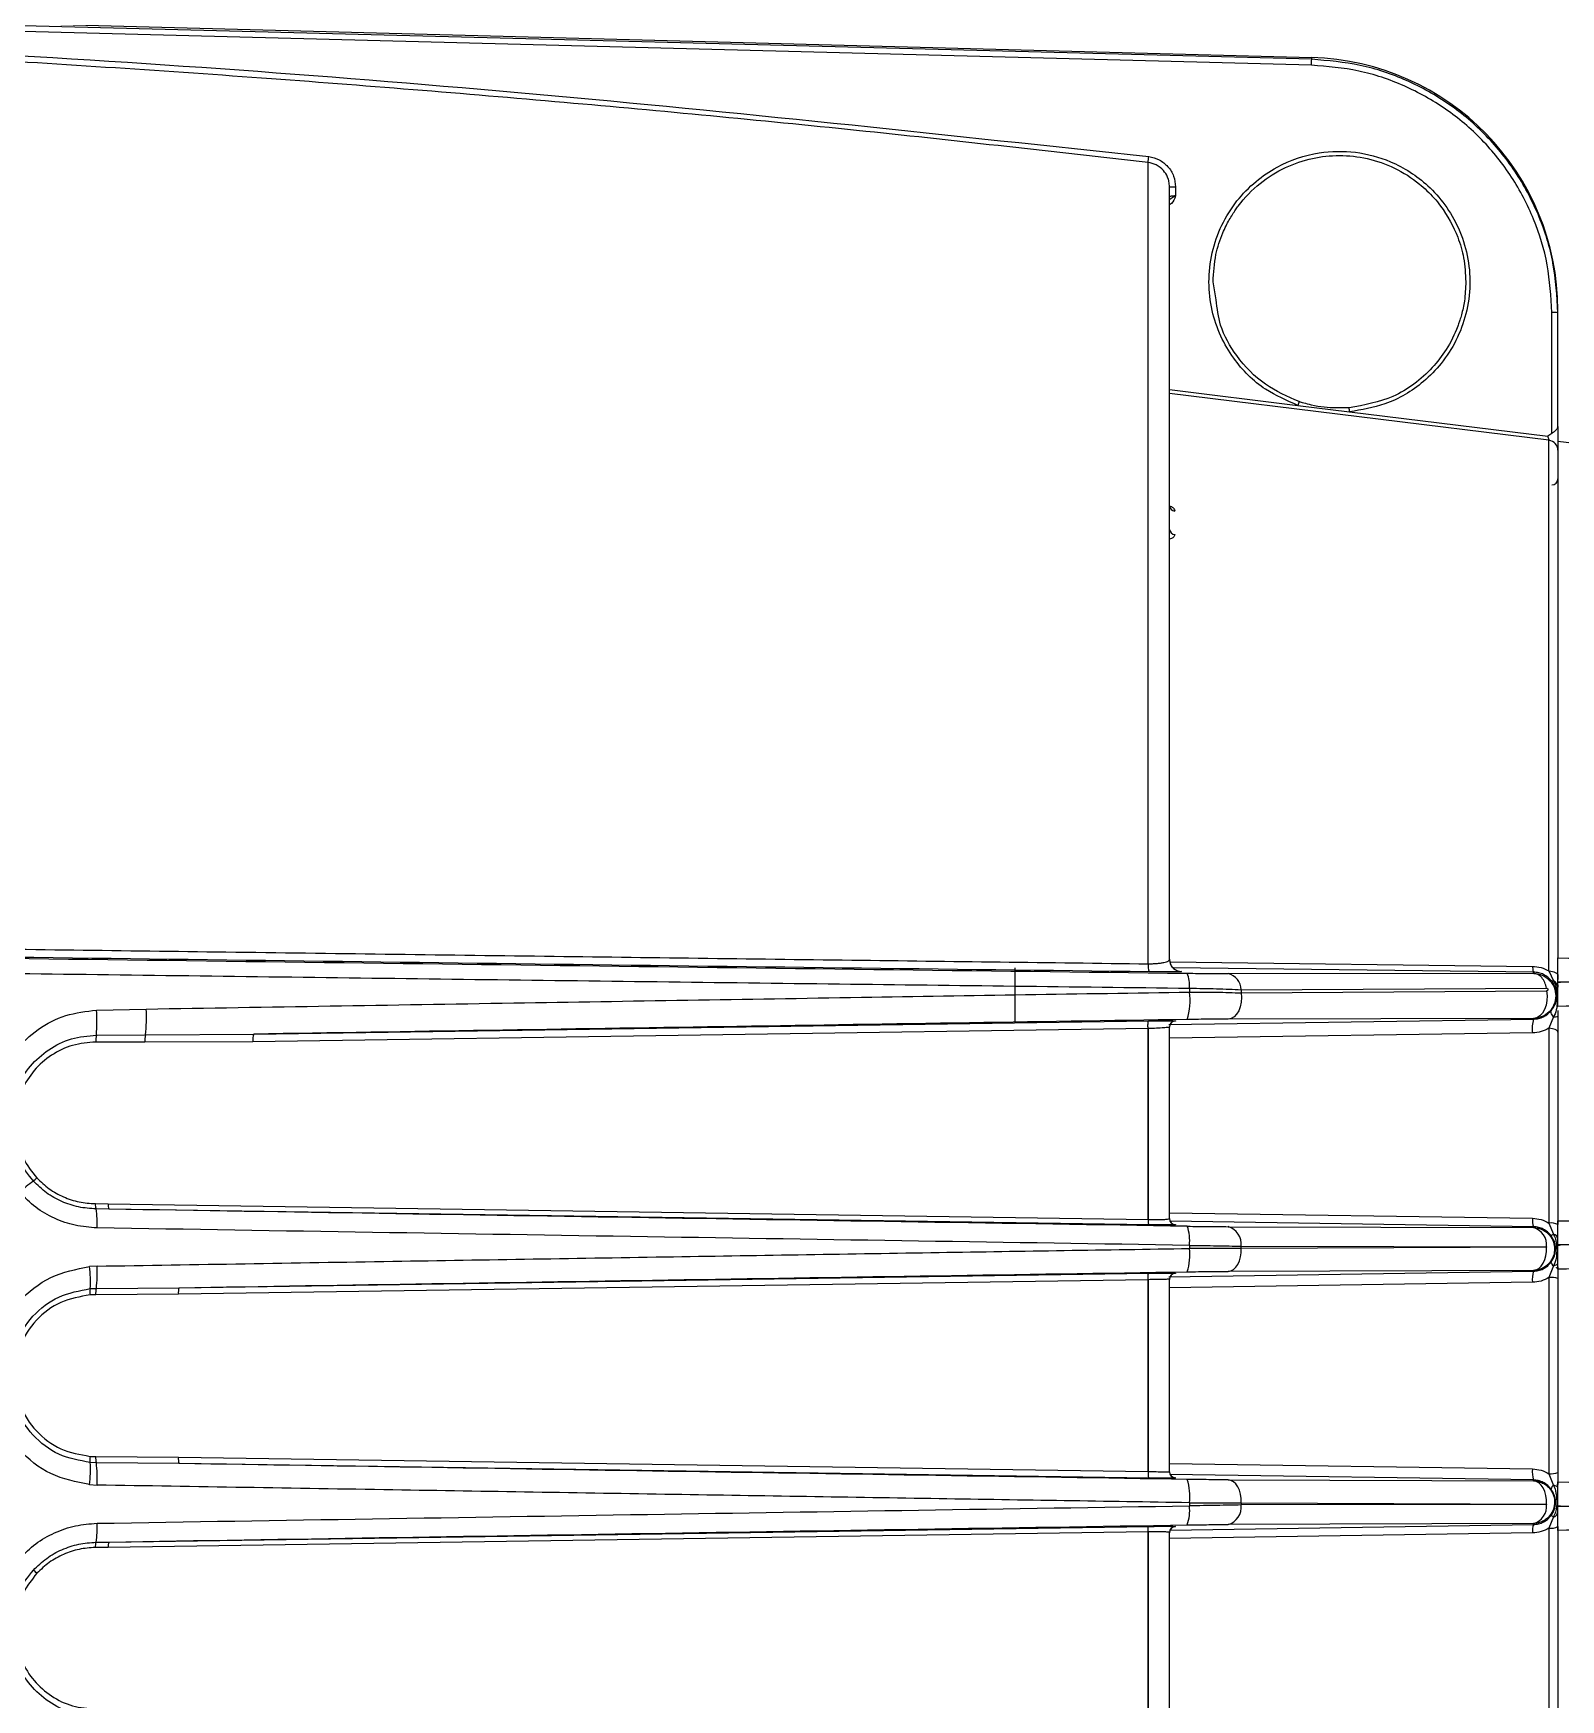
# Model space of a CAD drawing. Extents: x 17.3 to 113.1, y 4.8 to 84.5.
# Drawn here: x 84.299 to 88.075, y 35.055 to 39.176 of the extents above; entities that cross this region are included whole.
import ezdxf

# ---------------------------------------------------------------- set-up
doc = ezdxf.new("R2010")
doc.units = 0
doc.header["$MEASUREMENT"] = 0
doc.layers.add('OBJECT', color=7, linetype='CONTINUOUS')

msp = doc.modelspace()

# ---------------------------------------------------------------- linework, layer by layer
at = {"layer": 'OBJECT'}
for p, q in [((87.4591, 39.0972), (83.2164, 39.2081)), ((87.4595, 39.1159), (83.2168, 39.227)), ((87.4595, 39.1118), (83.2168, 39.2226)), ((87.4595, 39.1118), (87.4595, 39.1159)), ((87.0551, 36.8749), (87.0551, 38.8566)), ((87.1231, 38.7963), (87.1231, 38.774)), ((87.2234, 38.5172), (87.2156, 38.5615)), ((88.0531, 38.1867), (88.0531, 38.4855)), ((88.0681, 38.204), (88.0681, 38.4851)), ((87.1081, 38.2951), (87.4257, 38.2559)), ((88.0461, 38.1697), (87.1081, 38.2853)), ((87.4257, 38.2559), (87.5532, 38.2402)), ((87.5532, 38.2402), (88.0432, 38.1798)), ((88.0531, 38.1867), (88.0432, 38.1798)), ((88.0461, 36.8572), (88.0461, 38.1697)), ((89.1654, 38.0317), (88.0681, 38.1665)), ((88.0681, 38.1665), (88.0681, 36.8895)), ((86.7263, 36.7287), (86.7263, 36.8646)), ((87.1093, 36.8797), (88.0054, 36.8685)), ((88.0081, 36.8543), (87.1165, 36.8651)), ((87.1377, 36.8557), (87.1377, 36.8556)), ((87.2528, 36.8508), (88.008, 36.8514)), ((88.008, 36.8514), (88.0081, 36.8543)), ((88.0461, 36.8572), (88.0571, 36.8331)), ((88.0681, 36.8465), (88.0681, 36.8365)), ((87.1573, 36.8147), (87.1573, 36.8051)), ((87.2851, 36.8108), (88.0403, 36.8144)), ((87.2851, 36.8108), (87.2851, 36.8029)), ((87.2851, 36.8029), (88.0401, 36.8078)), ((88.0681, 36.8296), (88.0681, 36.8294)), ((88.0681, 36.8225), (88.0681, 36.8169)), ((84.4556, 36.7603), (84.5784, 36.7631)), ((84.8442, 36.701), (87.0567, 36.7339)), ((87.1068, 36.7246), (88.008, 36.7382)), ((87.1228, 36.7337), (87.1228, 36.7332)), ((88.008, 36.7399), (87.253, 36.7381)), ((88.008, 36.7399), (88.008, 36.7382)), ((88.0571, 36.7441), (88.0461, 36.7154)), ((88.0681, 36.7591), (88.0681, 36.2395)), ((88.0681, 36.7591), (88.0681, 36.745)), ((84.5753, 36.6809), (84.4539, 36.6814)), ((84.4552, 36.6986), (84.5768, 36.6989)), ((84.8423, 36.6823), (84.5753, 36.6809)), ((84.5768, 36.6989), (84.8442, 36.701)), ((87.0549, 36.7146), (84.8423, 36.6823)), ((87.0548, 36.7189), (87.0549, 36.7146)), ((87.0549, 36.2426), (87.0549, 36.7146)), ((87.0552, 36.7146), (87.0551, 36.7189)), ((87.0552, 36.7146), (87.0552, 36.2426)), ((88.0054, 36.7041), (87.1081, 36.6911)), ((88.0461, 36.7154), (88.0461, 36.2338)), ((84.4527, 36.2817), (84.4847, 36.2812)), ((84.4865, 36.2681), (84.4545, 36.2686)), ((84.4847, 36.2812), (87.0549, 36.2426)), ((87.0567, 36.2295), (84.4865, 36.2681)), ((87.1081, 36.2594), (88.0054, 36.2456)), ((88.008, 36.2247), (87.1096, 36.2385)), ((87.1228, 36.2301), (87.1228, 36.2297)), ((87.253, 36.2248), (88.008, 36.2224)), ((88.008, 36.2224), (88.008, 36.2247)), ((88.0461, 36.2338), (88.0571, 36.2062)), ((87.1573, 36.1786), (87.1573, 36.1709)), ((87.2851, 36.1708), (87.2851, 36.1765)), ((87.2851, 36.1765), (88.0401, 36.1751)), ((88.0401, 36.1743), (87.2851, 36.1708)), ((88.0681, 36.1796), (88.0681, 36.1794)), ((84.4568, 36.1272), (84.4382, 36.1262)), ((84.6598, 36.0739), (87.0567, 36.1098)), ((87.1066, 36.1009), (88.008, 36.1147)), ((87.1228, 36.1097), (87.1228, 36.1092)), ((88.008, 36.1167), (87.253, 36.1142)), ((88.008, 36.1147), (88.008, 36.1167)), ((88.0571, 36.1281), (88.0461, 36.099)), ((88.0681, 36.1195), (88.0681, 35.5935)), ((84.4401, 36.0715), (84.4551, 36.072)), ((84.4551, 36.072), (84.6598, 36.0739)), ((87.0549, 36.0937), (84.658, 36.058)), ((87.0549, 36.0948), (87.0549, 36.0937)), ((87.0549, 35.6193), (87.0549, 36.0937)), ((87.0552, 36.0936), (87.0552, 36.0948)), ((87.0552, 36.0936), (87.0552, 35.6193)), ((88.0054, 36.0872), (87.1081, 36.0738)), ((88.0461, 36.099), (88.0461, 35.6139)), ((84.4535, 36.0566), (84.4395, 36.0561)), ((84.658, 36.058), (84.4535, 36.0566)), ((84.4395, 35.6568), (84.4535, 35.6564)), ((84.4535, 35.6564), (84.658, 35.6549)), ((84.658, 35.6549), (87.0549, 35.6193)), ((84.4551, 35.6409), (84.4401, 35.6415)), ((84.6598, 35.6391), (84.4551, 35.6409)), ((87.0567, 35.6031), (84.6598, 35.6391)), ((87.0549, 35.6193), (87.0549, 35.6181)), ((87.0552, 35.6181), (87.0552, 35.6193)), ((87.1081, 35.6392), (88.0054, 35.6257)), ((88.008, 35.5983), (87.1087, 35.612)), ((88.0461, 35.6139), (88.0571, 35.5849)), ((84.4382, 35.5868), (84.4568, 35.5858)), ((87.1228, 35.6037), (87.1228, 35.6033)), ((87.253, 35.5987), (88.008, 35.5963)), ((88.008, 35.5963), (88.008, 35.5983)), ((87.1573, 35.5421), (87.1573, 35.5343)), ((87.2851, 35.5421), (87.2851, 35.5365)), ((87.2851, 35.5421), (88.0401, 35.5386)), ((88.0401, 35.5379), (87.2851, 35.5365)), ((88.0681, 35.5334), (88.0681, 35.5336)), ((84.4865, 35.4449), (87.0567, 35.4835)), ((87.1096, 35.4745), (88.008, 35.4882)), ((87.1228, 35.4833), (87.1228, 35.4829)), ((88.008, 35.4906), (87.253, 35.4882)), ((88.008, 35.4882), (88.008, 35.4906)), ((88.0571, 35.5068), (88.0461, 35.4792)), ((84.4545, 35.4444), (84.4865, 35.4449)), ((87.0549, 35.4704), (84.4847, 35.4317)), ((87.0549, 34.9983), (87.0549, 35.4704)), ((87.0552, 35.4704), (87.0552, 34.9983)), ((88.0054, 35.4674), (87.1081, 35.4536)), ((88.0461, 35.4792), (88.0461, 34.9976)), ((88.0681, 35.4735), (88.0681, 34.9435)), ((84.4847, 35.4317), (84.4527, 35.4313))]:
    msp.add_line(p, q, dxfattribs=at)
at = {"layer": 'OBJECT', "flags": 128}
for points in [[(88.0461, 36.8572), (88.0506, 36.8568), (88.0547, 36.8561), (88.0585, 36.855), (88.0618, 36.8537), (88.0645, 36.8521), (88.0665, 36.8504), (88.0677, 36.8485), (88.0681, 36.8465)], [(87.2851, 36.8029), (87.286, 36.7913), (87.2853, 36.7797), (87.283, 36.7686), (87.2791, 36.7586), (87.2738, 36.7502), (87.2675, 36.7438), (87.2605, 36.7397), (87.253, 36.7381)], [(88.0401, 36.8078), (88.0416, 36.7959), (88.0412, 36.7839), (88.0391, 36.7723), (88.0352, 36.7617), (88.0299, 36.7528), (88.0233, 36.746), (88.0159, 36.7416), (88.008, 36.7399)], [(88.0681, 36.8294), (88.072, 36.8294), (88.075, 36.8295)], [(88.0571, 36.7441), (88.0553, 36.7465), (88.0538, 36.7487), (88.0526, 36.7509), (88.0517, 36.753), (88.0512, 36.7548), (88.051, 36.7565), (88.0512, 36.7579), (88.0518, 36.759)], [(88.0681, 36.7062), (88.0677, 36.7079), (88.0665, 36.7095), (88.0645, 36.711), (88.0618, 36.7123), (88.0585, 36.7135), (88.0547, 36.7144), (88.0506, 36.715), (88.0461, 36.7154)], [(87.253, 36.1142), (87.2596, 36.1156), (87.266, 36.119), (87.2718, 36.1244), (87.2767, 36.1316), (87.2807, 36.1401), (87.2835, 36.1498), (87.2849, 36.1602), (87.2851, 36.1708)], [(88.008, 36.1167), (88.0147, 36.118), (88.0212, 36.1216), (88.027, 36.1271), (88.032, 36.1344), (88.0359, 36.1432), (88.0387, 36.153), (88.0401, 36.1635), (88.0401, 36.1743)], [(88.0571, 36.1281), (88.0595, 36.1287), (88.0617, 36.1294), (88.0636, 36.1301), (88.0652, 36.1309), (88.0664, 36.1318), (88.0674, 36.1327), (88.0679, 36.1336), (88.0681, 36.1346)], [(87.2851, 35.5421), (87.2849, 35.5528), (87.2835, 35.5631), (87.2807, 35.5728), (87.2767, 35.5814), (87.2718, 35.5885), (87.266, 35.5939), (87.2596, 35.5974), (87.253, 35.5987)], [(88.0401, 35.5386), (88.0401, 35.5494), (88.0387, 35.56), (88.0359, 35.5698), (88.032, 35.5786), (88.027, 35.5859), (88.0212, 35.5914), (88.0147, 35.5949), (88.008, 35.5963)], [(88.0681, 35.5784), (88.0679, 35.5793), (88.0674, 35.5803), (88.0664, 35.5812), (88.0652, 35.582), (88.0636, 35.5829), (88.0617, 35.5836), (88.0595, 35.5843), (88.0571, 35.5849)]]:
    msp.add_lwpolyline(points, dxfattribs=at)
at = {"layer": 'OBJECT'}
for centre, radius, start, end in [((85.2213, 39.1589), 2.2387, 358.4214, 358.7948), ((87.4431, 38.4912), 0.625, 0, 88.5), ((79.6308, 39.7388), 7.4765, 353.22368, 353.33536), ((87.1193, 38.9393), 0.143, 265.4978, 271.4959), ((88.0569, 38.3424), 0.1432, 85.5005, 91.4932), ((87.8116, 38.1292), 0.4062, 160.4418, 161.8162), ((87.0225, 38.2012), 0.5321, 4.2083, 5.2572), ((88.0432, 38.1449), 0.0249, 0.099, 83.1348), ((88.0531, 38.0742), 0.015, 271, 0), ((87.122, 38.0086), 0.0139, 183.3886, 267.0674), ((87.1218, 37.9504), 0.0137, 184.1672, 267.8655), ((87.1381, 36.8856), 0.03, 180.0036, 269.1826), ((87.0954, 36.871), 0.0405, 174.3423, 203.1188), ((87.0822, 36.8224), 0.0755, 354.183, 22.6894), ((87.2434, 36.8102), 0.0417, 0.8083, 76.973), ((87.0062, 36.7827), 0.1527, 342.6448, 8.4633), ((88.0547, 36.8378), 0.00532, 239.3871, 297.1948), ((88.0492, 36.8159), 0.0189, 2.9343, 65.3072), ((84.1992, 36.7404), 0.3799, 353.7286, 3.4165), ((84.0214, 36.7324), 0.4351, 355.5546, 3.6745), ((87.1231, 36.7187), 0.015, 90.9942, 179.9972), ((87.1231, 36.7182), 0.015, 90.9964, 179.9961), ((88.0771, 36.7158), 0.0726, 162.0245, 189.2014), ((88.0589, 36.7895), 0.0455, 267.766, 281.6837), ((84.5195, 36.6854), 0.0657, 168.3631, 183.5259), ((84.6321, 36.6852), 0.057, 166.0329, 184.27), ((84.8788, 36.6882), 0.0369, 159.6969, 189.1886), ((87.0569, 36.7649), 0.0503, 267.713, 268.0572), ((84.4746, 36.0901), 0.3031, 125.3124, 133.7266), ((83.9991, 36.6739), 0.4509, 311.7527, 313.2414), ((84.48, 36.2787), 0.0275, 173.8212, 201.6963), ((84.253, 36.2349), 0.2043, 356.3119, 9.4921), ((84.5099, 36.278), 0.0254, 172.7747, 203.01), ((87.1231, 36.2451), 0.015, 180.0039, 269.0036), ((87.1231, 36.2446), 0.015, 180.0039, 269.0036), ((87.0518, 36.1907), 0.1062, 353.4787, 19.3118), ((87.2403, 36.1816), 0.0451, 353.569, 73.6787), ((88.0498, 36.2405), 0.0447, 173.5399, 200.7342), ((88.051, 36.1984), 0.0358, 61.4085, 97.7842), ((87.9957, 36.1795), 0.0446, 354.3461, 74.0043), ((88.0432, 36.2234), 0.0221, 291.0108, 308.8722), ((88.0539, 36.1922), 0.0144, 9.5692, 77.2101), ((87.0251, 36.1539), 0.1333, 342.2173, 7.2943), ((84.1187, 36.0876), 0.3218, 357.1238, 6.8875), ((84.1162, 36.1104), 0.3411, 353.5373, 2.8147), ((87.1231, 36.0947), 0.015, 90.9942, 179.9972), ((87.1231, 36.0942), 0.015, 90.9942, 179.9972), ((88.0666, 36.0953), 0.0618, 161.6711, 187.4643), ((88.0648, 36.1399), 0.0141, 193.6234, 236.9259), ((84.4852, 36.0621), 0.0461, 168.313, 187.4702), ((84.5003, 36.0595), 0.0469, 164.5302, 183.5845), ((84.6895, 36.0625), 0.0318, 158.9052, 188.035), ((87.0553, 36.1175), 0.0238, 269.0244, 269.7507), ((88.0511, 36.0468), 0.0524, 71.101, 95.4369), ((84.4852, 35.6508), 0.0461, 172.5298, 191.687), ((84.5003, 35.6534), 0.0469, 176.4155, 195.4698), ((84.6895, 35.6505), 0.0318, 171.965, 201.0948), ((84.1187, 35.6253), 0.3218, 353.1125, 2.8762), ((84.1162, 35.6025), 0.3411, 357.1853, 6.4628), ((87.0553, 35.5955), 0.0238, 90.2493, 90.9756), ((87.1231, 35.6187), 0.015, 180.0028, 269.0058), ((87.1231, 35.6183), 0.015, 180.0039, 269.0036), ((88.0666, 35.6177), 0.0618, 172.536, 198.3286), ((88.0511, 35.6661), 0.0524, 264.5631, 288.899), ((87.0251, 35.559), 0.1333, 352.7057, 17.7827), ((88.0648, 35.5731), 0.0141, 123.0739, 166.3768), ((87.0517, 35.5223), 0.1062, 340.6883, 6.5211), ((87.2403, 35.5314), 0.0451, 286.3205, 6.4315), ((87.9957, 35.5335), 0.0446, 285.9957, 5.6539), ((84.253, 35.4781), 0.2043, 350.5079, 3.6881), ((87.1231, 35.4683), 0.015, 90.9964, 179.9961), ((87.1231, 35.4679), 0.015, 90.9964, 179.9961), ((88.0498, 35.4724), 0.0447, 159.2658, 186.4599), ((88.051, 35.5146), 0.0358, 262.2151, 298.5937), ((88.0432, 35.4896), 0.0221, 51.1278, 68.9892), ((88.0539, 35.5208), 0.0144, 282.7899, 350.4308), ((84.48, 35.4342), 0.0275, 158.3037, 186.1788), ((84.5099, 35.4349), 0.0254, 156.9893, 187.226), ((83.9997, 35.0398), 0.45, 46.757, 48.2489)]:
    msp.add_arc(centre, radius, start, end, dxfattribs=at)
for points, knots in [([(83.0931, 39.1738), (83.4347, 39.1605), (84.2678, 39.1281), (85.59, 39.0297), (86.5679, 38.924), (87.0568, 38.8711)], [0, 0, 0, 0, 0.257951, 0.629014, 1, 1, 1, 1]), ([(87.0551, 38.8566), (86.8225, 38.883), (86.3496, 38.9365), (85.6271, 39.0052), (84.8801, 39.0662), (84.1307, 39.1151), (83.5324, 39.1472), (83.1911, 39.1591), (83.0931, 39.1625)], [0, 0, 0, 0, 0.176631, 0.359219, 0.547766, 0.742271, 0.925992, 1, 1, 1, 1]), ([(88.0681, 38.4851), (88.0657, 38.5264), (88.0612, 38.6072), (88.0249, 38.7238), (87.9694, 38.8306), (87.8937, 38.9252), (87.8015, 39.0036), (87.6958, 39.0625), (87.5804, 39.1018), (87.4998, 39.1085), (87.4595, 39.1118)], [0, 0, 0, 0, 0.128141, 0.25071, 0.37607, 0.500341, 0.624825, 0.749582, 0.874632, 1, 1, 1, 1]), ([(88.0531, 38.4855), (88.0509, 38.5251), (88.0465, 38.6039), (88.0114, 38.7176), (87.957, 38.8226), (87.8829, 38.9151), (87.7927, 38.9918), (87.6893, 39.0493), (87.5768, 39.0875), (87.4983, 39.094), (87.4591, 39.0972)], [0, 0, 0, 0, 0.125666, 0.250539, 0.37567, 0.500227, 0.625486, 0.75002, 0.875177, 1, 1, 1, 1]), ([(87.0568, 38.8711), (87.0657, 38.8691), (87.0836, 38.865), (87.1053, 38.8473), (87.1202, 38.8237), (87.1221, 38.8055), (87.1231, 38.7963)], [0, 0, 0, 0, 0.250228, 0.500086, 0.750006, 1, 1, 1, 1]), ([(87.4257, 38.2559), (87.3981, 38.2678), (87.3366, 38.2941), (87.2731, 38.3581), (87.2325, 38.4274), (87.2109, 38.4914), (87.2029, 38.5616), (87.2109, 38.6337), (87.2348, 38.7021), (87.2722, 38.7621), (87.3194, 38.8104), (87.386, 38.8557), (87.4706, 38.8844), (87.5681, 38.886), (87.6623, 38.8608), (87.7374, 38.8123), (87.791, 38.7523), (87.825, 38.6939), (87.8467, 38.6266), (87.8533, 38.5545), (87.8435, 38.4826), (87.8188, 38.4164), (87.7823, 38.3596), (87.726, 38.3023), (87.6489, 38.2556), (87.5829, 38.245), (87.5532, 38.2402)], [0, 0, 0, 0, 0.047316, 0.10545, 0.138716, 0.174328, 0.211696, 0.250007, 0.288318, 0.325684, 0.361293, 0.394556, 0.452686, 0.5, 0.547314, 0.605445, 0.638708, 0.674318, 0.711684, 0.749996, 0.788307, 0.825675, 0.861286, 0.894551, 0.952685, 1, 1, 1, 1]), ([(87.2156, 38.5615), (87.217, 38.5842), (87.2196, 38.6256), (87.2347, 38.6713), (87.2475, 38.6994), (87.2555, 38.7147), (87.2634, 38.7279), (87.2709, 38.7391), (87.2909, 38.7669), (87.3291, 38.8065), (87.3925, 38.8461), (87.4598, 38.869), (87.5288, 38.8765), (87.598, 38.8688), (87.6658, 38.8451), (87.7139, 38.8144), (87.7448, 38.7871), (87.7623, 38.7689), (87.7916, 38.733), (87.8186, 38.6835), (87.8374, 38.6189), (87.8395, 38.5813), (87.8406, 38.5615)], [0, 0, 0, 0, 0.069282, 0.126552, 0.146107, 0.163732, 0.179426, 0.193188, 0.20502, 0.284194, 0.359756, 0.431706, 0.500043, 0.570466, 0.643108, 0.717971, 0.743473, 0.769223, 0.795223, 0.885057, 0.93942, 1, 1, 1, 1]), ([(87.1081, 38.7967), (87.1078, 38.8011), (87.1073, 38.8093), (87.1027, 38.8232), (87.0932, 38.8383), (87.0763, 38.8519), (87.062, 38.8551), (87.0551, 38.8566)], [0, 0, 0, 0, 0.149147, 0.282418, 0.50059, 0.756831, 1, 1, 1, 1]), ([(87.1081, 36.8856), (87.1081, 36.9694), (87.1081, 37.1385), (87.1081, 37.3806), (87.1081, 37.6139), (87.1081, 37.8341), (87.1081, 38.038), (87.1081, 38.2218), (87.1081, 38.3829), (87.1081, 38.5194), (87.1081, 38.6296), (87.1081, 38.7126), (87.1081, 38.7708), (87.1081, 38.7881), (87.1081, 38.7967)], [0, 0, 0, 0, 0.080321, 0.16194, 0.244772, 0.329378, 0.414487, 0.5, 0.585518, 0.670628, 0.755228, 0.838065, 0.919682, 1, 1, 1, 1]), ([(87.1069, 38.7633), (87.1085, 38.7648), (87.1113, 38.7676), (87.1167, 38.771), (87.1209, 38.773), (87.1231, 38.774)], [0, 0, 0, 0, 0.349332, 0.657365, 1, 1, 1, 1]), ([(87.1231, 38.774), (87.1212, 38.7739), (87.1182, 38.7738), (87.1147, 38.7734), (87.1119, 38.7729), (87.1098, 38.7724), (87.1084, 38.7717), (87.1082, 38.7714), (87.1081, 38.7712)], [0, 0, 0, 0, 0.23989, 0.367317, 0.499483, 0.699788, 0.8375, 1, 1, 1, 1]), ([(87.1231, 38.774), (87.1205, 38.7669), (87.1173, 38.7579), (87.1097, 38.7527), (87.1081, 38.7516)], [0, 0, 0, 0, 0.789741, 1, 1, 1, 1]), ([(87.8406, 38.5615), (87.8399, 38.5456), (87.8387, 38.518), (87.8318, 38.4866), (87.8263, 38.4679), (87.8232, 38.4586), (87.814, 38.4333), (87.7949, 38.3951), (87.7457, 38.3314), (87.6662, 38.2709), (87.5894, 38.2567), (87.5524, 38.2499)], [0, 0, 0, 0, 0.102524, 0.17796, 0.2066585, 0.2279092, 0.2417122, 0.3799763, 0.5012388, 0.7600623, 1, 1, 1, 1]), ([(87.4288, 38.2652), (87.3998, 38.2778), (87.3399, 38.3038), (87.2745, 38.3728), (87.2317, 38.4461), (87.2259, 38.496), (87.2234, 38.5172)], [0, 0, 0, 0, 0.27392, 0.565419, 0.814181, 1, 1, 1, 1]), ([(87.5524, 38.2499), (87.5315, 38.2494), (87.5002, 38.2487), (87.4628, 38.2556), (87.4425, 38.2608), (87.4325, 38.264), (87.4288, 38.2652)], [0, 0, 0, 0, 0.498348, 0.748841, 0.907486, 1, 1, 1, 1]), ([(88.0681, 38.204), (88.0678, 38.2023), (88.0673, 38.1992), (88.0639, 38.1948), (88.0592, 38.1909), (88.0551, 38.1881), (88.0531, 38.1867)], [0, 0, 0, 0, 0.2952375, 0.5005577, 0.7503958, 1, 1, 1, 1]), ([(88.0681, 38.204), (88.0681, 38.2015), (88.0681, 38.1963), (88.0681, 38.1868), (88.0681, 38.177), (88.0681, 38.1674), (88.0681, 38.1586), (88.0681, 38.1517), (88.0681, 38.1466), (88.0681, 38.1455), (88.0681, 38.1449)], [0, 0, 0, 0, 0.125085, 0.250241, 0.37481, 0.499483, 0.624581, 0.749701, 0.874734, 1, 1, 1, 1]), ([(88.0432, 38.1798), (88.0435, 38.1785), (88.0443, 38.176), (88.0452, 38.1728), (88.0459, 38.1704), (88.0461, 38.1699), (88.0461, 38.1697)], [0, 0, 0, 0, 0.2577346, 0.5124762, 0.7590317, 1, 1, 1, 1]), ([(88.0681, 38.1449), (88.0681, 38.1328), (88.0681, 38.1081), (88.0681, 38.0241), (88.0681, 37.9047), (88.0681, 37.748), (88.0681, 37.5589), (88.0681, 37.3415), (88.0681, 37.1213), (88.0681, 36.9669), (88.0681, 36.8997)], [0, 0, 0, 0, 0.124521, 0.252215, 0.382116, 0.513149, 0.644182, 0.774083, 0.901778, 1, 1, 1, 1]), ([(87.107, 38.0081), (87.109, 38.0073), (87.1142, 38.0052), (87.1198, 38.0004), (87.1208, 37.9966), (87.1213, 37.9948)], [0, 0, 0, 0, 0.232158, 0.615127, 1, 1, 1, 1]), ([(87.1213, 37.9367), (87.1208, 37.9348), (87.1199, 37.9309), (87.1146, 37.9269), (87.1097, 37.9259), (87.1081, 37.9255)], [0, 0, 0, 0, 0.402368, 0.804444, 1, 1, 1, 1]), ([(83.5183, 36.9211), (83.6866, 36.9188), (84.1058, 36.9131), (84.7876, 36.9041), (85.5543, 36.894), (86.3143, 36.8842), (86.8111, 36.878), (87.0551, 36.8749)], [0, 0, 0, 0, 0.142368, 0.354744, 0.577357, 0.79244, 1, 1, 1, 1]), ([(87.0581, 36.855), (86.5523, 36.8613), (85.5397, 36.8739), (84.3646, 36.8893), (83.696, 36.8984), (83.5368, 36.9006)], [0, 0, 0, 0, 0.432006, 0.864763, 1, 1, 1, 1]), ([(83.539, 36.8982), (83.7079, 36.8959), (84.3965, 36.8865), (85.6022, 36.8708), (86.6355, 36.8579), (87.1519, 36.8515)], [0, 0, 0, 0, 0.1398204, 0.5701913, 1, 1, 1, 1]), ([(87.0551, 36.8749), (87.0587, 36.875), (87.0661, 36.8751), (87.0765, 36.8757), (87.0862, 36.8768), (87.0969, 36.8786), (87.1061, 36.8815), (87.1074, 36.8842), (87.1081, 36.8856)], [0, 0, 0, 0, 0.1169065, 0.238658, 0.3663335, 0.5008519, 0.7502482, 1, 1, 1, 1]), ([(87.1081, 36.886), (87.1085, 36.8824), (87.1092, 36.875), (87.1145, 36.8666), (87.1205, 36.8612), (87.1259, 36.8581), (87.1317, 36.8562), (87.1357, 36.8559), (87.1377, 36.8557)], [0, 0, 0, 0, 0.250064, 0.499105, 0.634955, 0.762997, 0.884268, 1, 1, 1, 1]), ([(88.0681, 36.8895), (88.3523, 36.8845), (88.8599, 36.8757), (89.3673, 36.8668), (89.5905, 36.8629)], [0, 0, 0, 0, 0.560011, 1, 1, 1, 1]), ([(88.0681, 36.8296), (88.0681, 36.8363), (88.0681, 36.8497), (88.0681, 36.8675), (88.0681, 36.8811), (88.0681, 36.8884), (88.0681, 36.8892), (88.0681, 36.8895)], [0, 0, 0, 0, 0.212706, 0.425419, 0.638709, 0.853371, 1, 1, 1, 1]), ([(83.5734, 36.8603), (83.5801, 36.8603), (83.8844, 36.8561), (84.4905, 36.8481), (85.3903, 36.8364), (86.2812, 36.8252), (86.8692, 36.8182), (87.1573, 36.8147)], [0, 0, 0, 0, 0.005638, 0.253972, 0.506326, 0.7581146, 1, 1, 1, 1]), ([(87.1377, 36.8556), (87.1366, 36.8554), (87.1345, 36.855), (87.1173, 36.8547), (87.0914, 36.8547), (87.0692, 36.8549), (87.0581, 36.855)], [0, 0, 0, 0, 0.250172, 0.500067, 0.749913, 1, 1, 1, 1]), ([(87.1519, 36.8515), (87.1703, 36.8513), (87.2072, 36.8509), (87.2376, 36.8509), (87.2528, 36.8508)], [0, 0, 0, 0, 0.498504, 1, 1, 1, 1]), ([(88.0054, 36.8685), (88.0055, 36.8665), (88.0058, 36.8625), (88.0064, 36.858), (88.0072, 36.855), (88.0078, 36.8545), (88.0081, 36.8543)], [0, 0, 0, 0, 0.245198, 0.500042, 0.75487, 1, 1, 1, 1]), ([(88.0054, 36.8685), (88.0125, 36.8679), (88.0268, 36.8668), (88.0397, 36.8604), (88.0461, 36.8572)], [0, 0, 0, 0, 0.499406, 1, 1, 1, 1]), ([(88.0403, 36.8144), (88.039, 36.8194), (88.0362, 36.8295), (88.0284, 36.8414), (88.0187, 36.8496), (88.0115, 36.8508), (88.008, 36.8514)], [0, 0, 0, 0, 0.243823, 0.5, 0.756179, 1, 1, 1, 1]), ([(88.008, 36.8514), (88.008, 36.8514), (88.0081, 36.8514), (88.0082, 36.8514), (88.0087, 36.8513), (88.0106, 36.8513), (88.0176, 36.8507), (88.0311, 36.8471), (88.0478, 36.8358), (88.06, 36.8173), (88.0643, 36.7955), (88.0599, 36.7737), (88.0477, 36.7555), (88.0296, 36.7427), (88.0152, 36.7408), (88.008, 36.7399)], [0, 0, 0, 0, 0.000293, 0.000817, 0.002568, 0.00887, 0.032663, 0.124746, 0.249979, 0.37482, 0.50062, 0.627392, 0.750463, 0.875271, 1, 1, 1, 1]), ([(88.052, 36.8332), (88.0491, 36.8363), (88.0436, 36.8422), (88.0328, 36.8488), (88.0208, 36.8533), (88.0123, 36.854), (88.0081, 36.8543)], [0, 0, 0, 0, 0.258471, 0.498713, 0.749506, 1, 1, 1, 1]), ([(84.5784, 36.7631), (84.8813, 36.7681), (85.4714, 36.7779), (86.3312, 36.7919), (86.8872, 36.8008), (87.1573, 36.8051)], [0, 0, 0, 0, 0.351668, 0.685, 1, 1, 1, 1]), ([(87.1573, 36.8147), (87.1803, 36.8143), (87.2269, 36.8134), (87.2655, 36.8117), (87.2851, 36.8108)], [0, 0, 0, 0, 0.493197, 1, 1, 1, 1]), ([(87.1573, 36.8051), (87.1802, 36.8051), (87.2268, 36.8051), (87.2654, 36.8037), (87.2851, 36.8029)], [0, 0, 0, 0, 0.490951, 1, 1, 1, 1]), ([(88.0403, 36.8144), (88.0407, 36.8144), (88.0413, 36.8143), (88.0421, 36.8138), (88.0426, 36.8133), (88.043, 36.8127), (88.0433, 36.812), (88.0434, 36.8113), (88.0433, 36.8104), (88.043, 36.8094), (88.0422, 36.8085), (88.0412, 36.8079), (88.0405, 36.8079), (88.0401, 36.8078)], [0, 0, 0, 0, 0.133104, 0.191567, 0.248259, 0.311452, 0.370761, 0.432305, 0.501531, 0.620748, 0.7521, 0.8756, 1, 1, 1, 1]), ([(88.0518, 36.759), (88.0553, 36.7643), (88.0624, 36.7748), (88.0652, 36.787), (88.0657, 36.8005), (88.0635, 36.8125), (88.0589, 36.8238), (88.0543, 36.8301), (88.052, 36.8332)], [0, 0, 0, 0, 0.24965, 0.499343, 0.62417, 0.74921, 0.874476, 1, 1, 1, 1]), ([(88.0571, 36.8331), (88.0594, 36.8287), (88.0635, 36.8209), (88.0667, 36.8047), (88.0668, 36.78), (88.0657, 36.7581), (88.0577, 36.745), (88.0571, 36.7441)], [0, 0, 0, 0, 0.157616, 0.28346, 0.509505, 0.964684, 1, 1, 1, 1]), ([(88.075, 36.8295), (88.0737, 36.8295), (88.0714, 36.8295), (88.0691, 36.8296), (88.0681, 36.8296)], [0, 0, 0, 0, 0.5599937, 1, 1, 1, 1]), ([(88.0681, 36.7695), (88.0681, 36.77), (88.0681, 36.7711), (88.0681, 36.7802), (88.0681, 36.795), (88.0681, 36.8123), (88.0681, 36.8242), (88.0681, 36.8294)], [0, 0, 0, 0, 0.187597, 0.404758, 0.620771, 0.835172, 1, 1, 1, 1]), ([(88.7513, 36.8295), (88.7506, 36.8295), (88.6316, 36.8295), (88.4279, 36.8295), (88.2037, 36.8295), (88.0973, 36.8295), (88.0756, 36.8295), (88.075, 36.8295)], [0, 0, 0, 0, 0.002912, 0.527889, 0.903607, 0.997536, 1, 1, 1, 1]), ([(89.5905, 36.7961), (89.3063, 36.7911), (88.7987, 36.7822), (88.2913, 36.7734), (88.0681, 36.7695)], [0, 0, 0, 0, 0.560008, 1, 1, 1, 1]), ([(84.2651, 36.3092), (84.2494, 36.3298), (84.218, 36.3711), (84.1959, 36.4463), (84.1943, 36.5233), (84.2142, 36.5974), (84.2534, 36.663), (84.3094, 36.715), (84.3783, 36.7513), (84.4298, 36.7572), (84.4556, 36.7603)], [0, 0, 0, 0, 0.124845, 0.24983, 0.374893, 0.499993, 0.625063, 0.749967, 0.874601, 1, 1, 1, 1]), ([(87.152, 36.7371), (86.7691, 36.7312), (86.0013, 36.7195), (85.2305, 36.7072), (84.8442, 36.701)], [0, 0, 0, 0, 0.498752, 1, 1, 1, 1]), ([(87.0548, 36.7189), (87.0548, 36.7208), (87.0548, 36.7238), (87.055, 36.7273), (87.0553, 36.7304), (87.0559, 36.7332), (87.0565, 36.7337), (87.0567, 36.7339)], [0, 0, 0, 0, 0.251178, 0.383298, 0.515914, 0.770766, 1, 1, 1, 1]), ([(87.0567, 36.7339), (87.0658, 36.734), (87.0839, 36.7342), (87.1055, 36.7343), (87.12, 36.7341), (87.1219, 36.7338), (87.1228, 36.7337)], [0, 0, 0, 0, 0.249669, 0.499417, 0.749226, 1, 1, 1, 1]), ([(87.253, 36.7381), (87.2378, 36.738), (87.2074, 36.7379), (87.1705, 36.7374), (87.152, 36.7371)], [0, 0, 0, 0, 0.498606, 1, 1, 1, 1]), ([(88.008, 36.7382), (88.0123, 36.7385), (88.021, 36.7392), (88.0372, 36.7451), (88.046, 36.7535), (88.0518, 36.759)], [0, 0, 0, 0, 0.241712, 0.501168, 1, 1, 1, 1]), ([(88.0681, 36.745), (88.0681, 36.738), (88.0681, 36.7248), (88.0681, 36.7122), (88.0681, 36.7062)], [0, 0, 0, 0, 0.526875, 1, 1, 1, 1]), ([(84.2994, 36.3375), (84.2863, 36.3542), (84.2603, 36.3876), (84.242, 36.4489), (84.2409, 36.5113), (84.2576, 36.571), (84.29, 36.6235), (84.336, 36.6646), (84.3923, 36.6928), (84.4342, 36.6967), (84.4552, 36.6986)], [0, 0, 0, 0, 0.1256654, 0.2503638, 0.3748711, 0.4993744, 0.6239874, 0.748872, 0.8742199, 1, 1, 1, 1]), ([(84.4539, 36.6814), (84.4345, 36.6797), (84.3956, 36.6765), (84.3429, 36.6508), (84.2997, 36.6129), (84.2689, 36.5639), (84.253, 36.508), (84.254, 36.4494), (84.2712, 36.3921), (84.2957, 36.361), (84.308, 36.3454)], [0, 0, 0, 0, 0.124906, 0.249953, 0.375023, 0.500104, 0.625117, 0.749959, 0.874675, 1, 1, 1, 1]), ([(87.1081, 36.7187), (87.1074, 36.7183), (87.1059, 36.7176), (87.0943, 36.7164), (87.0769, 36.7154), (87.0622, 36.7149), (87.0552, 36.7146)], [0, 0, 0, 0, 0.250635, 0.500304, 0.760651, 1, 1, 1, 1]), ([(87.1081, 36.2446), (87.1081, 36.3247), (87.1081, 36.4849), (87.1081, 36.6407), (87.1081, 36.7187)], [0, 0, 0, 0, 0.4999997, 1, 1, 1, 1]), ([(88.0461, 36.7154), (88.0398, 36.7122), (88.0272, 36.7059), (88.0127, 36.7047), (88.0054, 36.7041)], [0, 0, 0, 0, 0.500347, 1, 1, 1, 1]), ([(88.0681, 36.7062), (88.0681, 36.6286), (88.0681, 36.4733), (88.0681, 36.3109), (88.0681, 36.2298)], [0, 0, 0, 0, 0.5, 1, 1, 1, 1]), ([(84.4569, 36.2217), (84.4388, 36.2231), (84.4027, 36.2259), (84.3512, 36.2441), (84.3037, 36.2711), (84.278, 36.2965), (84.2651, 36.3092)], [0, 0, 0, 0, 0.250785, 0.500021, 0.750018, 1, 1, 1, 1]), ([(84.4545, 36.2686), (84.4399, 36.2696), (84.4109, 36.2717), (84.3693, 36.286), (84.3309, 36.3072), (84.3099, 36.3274), (84.2994, 36.3375)], [0, 0, 0, 0, 0.251653, 0.500767, 0.75093, 1, 1, 1, 1]), ([(84.308, 36.3454), (84.3179, 36.336), (84.3376, 36.3173), (84.3735, 36.2976), (84.4122, 36.2845), (84.4392, 36.2826), (84.4527, 36.2817)], [0, 0, 0, 0, 0.249435, 0.499655, 0.748628, 1, 1, 1, 1]), ([(87.152, 36.2258), (86.7085, 36.2327), (85.8216, 36.2465), (84.9315, 36.2609), (84.4865, 36.2681)], [0, 0, 0, 0, 0.500069, 1, 1, 1, 1]), ([(87.0552, 36.2426), (87.0622, 36.2425), (87.0766, 36.2424), (87.0934, 36.2427), (87.1055, 36.2435), (87.1072, 36.2442), (87.1081, 36.2446)], [0, 0, 0, 0, 0.244677, 0.500062, 0.724507, 1, 1, 1, 1]), ([(87.0552, 36.2426), (87.0552, 36.2409), (87.0553, 36.2374), (87.0556, 36.2331), (87.0561, 36.2301), (87.0565, 36.2297), (87.0567, 36.2295)], [0, 0, 0, 0, 0.241915, 0.500004, 0.758081, 1, 1, 1, 1]), ([(87.1228, 36.2297), (87.1219, 36.2295), (87.12, 36.2292), (87.1052, 36.2291), (87.0836, 36.2291), (87.0657, 36.2294), (87.0567, 36.2295)], [0, 0, 0, 0, 0.250112, 0.500126, 0.75008, 1, 1, 1, 1]), ([(87.152, 36.2258), (87.1703, 36.2256), (87.207, 36.225), (87.2376, 36.2249), (87.253, 36.2248)], [0, 0, 0, 0, 0.498431, 1, 1, 1, 1]), ([(88.0054, 36.2456), (88.0126, 36.245), (88.0269, 36.2438), (88.0397, 36.2371), (88.0461, 36.2338)], [0, 0, 0, 0, 0.500461, 1, 1, 1, 1]), ([(88.0512, 36.2028), (88.0484, 36.206), (88.0429, 36.2123), (88.0323, 36.2191), (88.0205, 36.2237), (88.0122, 36.2244), (88.008, 36.2247)], [0, 0, 0, 0, 0.252722, 0.499216, 0.745809, 1, 1, 1, 1]), ([(88.0681, 36.2395), (88.3603, 36.2344), (88.8821, 36.2253), (89.4037, 36.2162), (89.6332, 36.2122)], [0, 0, 0, 0, 0.56001, 1, 1, 1, 1]), ([(88.0681, 36.1796), (88.0681, 36.1863), (88.0681, 36.1997), (88.0681, 36.2175), (88.0681, 36.2311), (88.0681, 36.2384), (88.0681, 36.2392), (88.0681, 36.2395)], [0, 0, 0, 0, 0.212706, 0.425418, 0.638708, 0.85337, 1, 1, 1, 1]), ([(87.1573, 36.1786), (86.7111, 36.1856), (85.8126, 36.1995), (84.9108, 36.2143), (84.4569, 36.2217)], [0, 0, 0, 0, 0.49662, 1, 1, 1, 1]), ([(88.008, 36.2224), (88.012, 36.222), (88.0199, 36.2214), (88.0308, 36.2172), (88.0402, 36.2112), (88.0499, 36.2016), (88.0582, 36.1876), (88.0593, 36.1753), (88.0599, 36.1695)], [0, 0, 0, 0, 0.147789, 0.28914, 0.42404, 0.552485, 0.789019, 1, 1, 1, 1]), ([(88.0623, 36.1695), (88.0622, 36.1725), (88.0619, 36.1784), (88.059, 36.19), (88.0543, 36.1977), (88.0512, 36.2028)], [0, 0, 0, 0, 0.24941, 0.500739, 1, 1, 1, 1]), ([(88.0571, 36.2062), (88.059, 36.2022), (88.0623, 36.1952), (88.0647, 36.1817), (88.0657, 36.1619), (88.0643, 36.1424), (88.0583, 36.1304), (88.0571, 36.1281)], [0, 0, 0, 0, 0.16421, 0.284776, 0.503513, 0.90283, 1, 1, 1, 1]), ([(84.4568, 36.1272), (84.7007, 36.1312), (85.1762, 36.1391), (85.8701, 36.1504), (86.5265, 36.1609), (86.9511, 36.1676), (87.1573, 36.1709)], [0, 0, 0, 0, 0.27038, 0.527173, 0.77038, 1, 1, 1, 1]), ([(87.1573, 36.1786), (87.1804, 36.1783), (87.2268, 36.1776), (87.2656, 36.1769), (87.2851, 36.1765)], [0, 0, 0, 0, 0.496594, 1, 1, 1, 1]), ([(87.2851, 36.1708), (87.2652, 36.171), (87.2264, 36.1714), (87.18, 36.171), (87.1573, 36.1709)], [0, 0, 0, 0, 0.511471, 1, 1, 1, 1]), ([(88.0599, 36.1695), (88.0595, 36.1647), (88.0586, 36.1537), (88.0518, 36.1403), (88.0428, 36.13), (88.0332, 36.1231), (88.0214, 36.1179), (88.0125, 36.1171), (88.008, 36.1167)], [0, 0, 0, 0, 0.177265, 0.402569, 0.533808, 0.677131, 0.832537, 1, 1, 1, 1]), ([(88.0401, 36.1751), (88.0401, 36.175), (88.0402, 36.175), (88.0403, 36.175), (88.0404, 36.1749), (88.0404, 36.1749), (88.0404, 36.1748), (88.0404, 36.1748), (88.0404, 36.1746), (88.0404, 36.1745), (88.0404, 36.1745), (88.0403, 36.1744), (88.0402, 36.1743), (88.0401, 36.1743), (88.0401, 36.1743)], [0, 0, 0, 0, 0.156108, 0.22009, 0.277027, 0.329475, 0.381608, 0.436318, 0.497329, 0.61508, 0.669958, 0.725281, 0.84818, 1, 1, 1, 1]), ([(88.0511, 36.1366), (88.0543, 36.1417), (88.059, 36.1493), (88.0618, 36.1603), (88.0621, 36.1664), (88.0623, 36.1695)], [0, 0, 0, 0, 0.499094, 0.74842, 1, 1, 1, 1]), ([(88.075, 36.1795), (88.0737, 36.1795), (88.0714, 36.1795), (88.0691, 36.1796), (88.0681, 36.1796)], [0, 0, 0, 0, 0.560015, 1, 1, 1, 1]), ([(88.0681, 36.1794), (88.0694, 36.1794), (88.0717, 36.1794), (88.074, 36.1795), (88.075, 36.1795)], [0, 0, 0, 0, 0.560018, 1, 1, 1, 1]), ([(88.0681, 36.1195), (88.0681, 36.12), (88.0681, 36.1211), (88.0681, 36.1302), (88.0681, 36.145), (88.0681, 36.1623), (88.0681, 36.1742), (88.0681, 36.1794)], [0, 0, 0, 0, 0.1876001, 0.4047628, 0.6207737, 0.8351753, 1, 1, 1, 1]), ([(89.6332, 36.1468), (89.341, 36.1417), (88.8192, 36.1326), (88.2976, 36.1235), (88.0681, 36.1195)], [0, 0, 0, 0, 0.560008, 1, 1, 1, 1]), ([(88.8073, 36.1795), (88.8066, 36.1795), (88.6689, 36.1795), (88.4466, 36.1795), (88.2037, 36.1795), (88.0973, 36.1795), (88.0756, 36.1795), (88.075, 36.1795)], [0, 0, 0, 0, 0.002739, 0.563971, 0.910975, 0.997725, 1, 1, 1, 1]), ([(84.1949, 35.8565), (84.1984, 35.8898), (84.2054, 35.9565), (84.2602, 36.0425), (84.3398, 36.1064), (84.4054, 36.1196), (84.4382, 36.1262)], [0, 0, 0, 0, 0.24993, 0.499886, 0.749919, 1, 1, 1, 1]), ([(84.6598, 36.0739), (85.0761, 36.0806), (85.9083, 36.094), (86.7376, 36.1068), (87.152, 36.1132)], [0, 0, 0, 0, 0.500229, 1, 1, 1, 1]), ([(87.0549, 36.0948), (87.0549, 36.0967), (87.0549, 36.0996), (87.0551, 36.1031), (87.0553, 36.1055), (87.0556, 36.1074), (87.0561, 36.1092), (87.0565, 36.1096), (87.0567, 36.1098)], [0, 0, 0, 0, 0.24273, 0.37241, 0.504167, 0.635321, 0.763244, 1, 1, 1, 1]), ([(87.0567, 36.1098), (87.0656, 36.1099), (87.0834, 36.1102), (87.105, 36.1102), (87.1199, 36.1101), (87.1219, 36.1098), (87.1228, 36.1097)], [0, 0, 0, 0, 0.249768, 0.4995238, 0.7492807, 1, 1, 1, 1]), ([(87.152, 36.1132), (87.1704, 36.1135), (87.2071, 36.114), (87.2377, 36.1142), (87.253, 36.1142)], [0, 0, 0, 0, 0.50157, 1, 1, 1, 1]), ([(88.008, 36.1147), (88.0119, 36.115), (88.0203, 36.1156), (88.0312, 36.1198), (88.0422, 36.1265), (88.0477, 36.1327), (88.0511, 36.1366)], [0, 0, 0, 0, 0.233715, 0.50042, 0.692509, 1, 1, 1, 1]), ([(88.0637, 36.1226), (88.0651, 36.1233), (88.0673, 36.1246), (88.0678, 36.1252), (88.0681, 36.1254)], [0, 0, 0, 0, 0.59369, 1, 1, 1, 1]), ([(88.0681, 36.1254), (88.0681, 36.1222), (88.0681, 36.1128), (88.0681, 36.1029), (88.0681, 36.0964)], [0, 0, 0, 0, 0.337605, 1, 1, 1, 1]), ([(84.4401, 35.6415), (84.4135, 35.6464), (84.3604, 35.6563), (84.2948, 35.7067), (84.2512, 35.7757), (84.236, 35.8565), (84.2513, 35.9374), (84.2949, 36.0063), (84.3604, 36.0567), (84.4135, 36.0665), (84.4401, 36.0715)], [0, 0, 0, 0, 0.125649, 0.250726, 0.375502, 0.500092, 0.624668, 0.749422, 0.874515, 1, 1, 1, 1]), ([(87.1081, 36.0947), (87.1073, 36.0947), (87.1058, 36.0947), (87.0937, 36.0944), (87.0762, 36.0941), (87.062, 36.0938), (87.0552, 36.0936)], [0, 0, 0, 0, 0.250493, 0.500022, 0.762711, 1, 1, 1, 1]), ([(87.1081, 35.6183), (87.1081, 35.6977), (87.1081, 35.8565), (87.1081, 36.0153), (87.1081, 36.0947)], [0, 0, 0, 0, 0.5, 1, 1, 1, 1]), ([(88.0461, 36.099), (88.0397, 36.0957), (88.027, 36.089), (88.0126, 36.0878), (88.0054, 36.0872)], [0, 0, 0, 0, 0.500466, 1, 1, 1, 1]), ([(84.4395, 36.0561), (84.4147, 36.0517), (84.3652, 36.0428), (84.3041, 35.9963), (84.2614, 35.9321), (84.2559, 35.8817), (84.2531, 35.8565)], [0, 0, 0, 0, 0.25068, 0.500935, 0.750645, 1, 1, 1, 1]), ([(84.4382, 35.5868), (84.4053, 35.5934), (84.3397, 35.6066), (84.2602, 35.6705), (84.2054, 35.7565), (84.1984, 35.8232), (84.1949, 35.8565)], [0, 0, 0, 0, 0.250566, 0.500351, 0.750175, 1, 1, 1, 1]), ([(84.2531, 35.8565), (84.2559, 35.8313), (84.2614, 35.7809), (84.3041, 35.7167), (84.3651, 35.6701), (84.4147, 35.6613), (84.4395, 35.6568)], [0, 0, 0, 0, 0.249291, 0.498953, 0.749084, 1, 1, 1, 1]), ([(87.152, 35.5997), (86.7376, 35.6061), (85.9083, 35.6189), (85.0761, 35.6324), (84.6598, 35.6391)], [0, 0, 0, 0, 0.499771, 1, 1, 1, 1]), ([(87.0552, 35.6193), (87.062, 35.6192), (87.0763, 35.6189), (87.0937, 35.6185), (87.1058, 35.6183), (87.1073, 35.6183), (87.1081, 35.6183)], [0, 0, 0, 0, 0.237323, 0.500072, 0.750005, 1, 1, 1, 1]), ([(87.0552, 35.6181), (87.0552, 35.6162), (87.0552, 35.6133), (87.0553, 35.6099), (87.0555, 35.6075), (87.0558, 35.6056), (87.0562, 35.6037), (87.0565, 35.6034), (87.0567, 35.6031)], [0, 0, 0, 0, 0.242736, 0.372413, 0.504175, 0.635328, 0.76326, 1, 1, 1, 1]), ([(88.0054, 35.6257), (88.0126, 35.6251), (88.027, 35.6239), (88.0398, 35.6173), (88.0461, 35.6139)], [0, 0, 0, 0, 0.500843, 1, 1, 1, 1]), ([(88.0681, 35.6165), (88.0681, 35.61), (88.0681, 35.6002), (88.0681, 35.5908), (88.0681, 35.5875)], [0, 0, 0, 0, 0.658702, 1, 1, 1, 1]), ([(87.1573, 35.5421), (86.9511, 35.5453), (86.5265, 35.5521), (85.8701, 35.5626), (85.1762, 35.5739), (84.7007, 35.5817), (84.4568, 35.5858)], [0, 0, 0, 0, 0.22962, 0.472827, 0.72962, 1, 1, 1, 1]), ([(87.1228, 35.6033), (87.1219, 35.6031), (87.12, 35.6029), (87.105, 35.6027), (87.0835, 35.6028), (87.0656, 35.603), (87.0567, 35.6031)], [0, 0, 0, 0, 0.250088, 0.50011, 0.750076, 1, 1, 1, 1]), ([(87.253, 35.5987), (87.2376, 35.5988), (87.207, 35.599), (87.1703, 35.5995), (87.152, 35.5997)], [0, 0, 0, 0, 0.501586, 1, 1, 1, 1]), ([(88.0511, 35.5764), (88.0477, 35.5802), (88.0422, 35.5865), (88.0312, 35.5931), (88.0203, 35.5973), (88.0119, 35.598), (88.008, 35.5983)], [0, 0, 0, 0, 0.307389, 0.4994, 0.766202, 1, 1, 1, 1]), ([(88.008, 35.5963), (88.0125, 35.5959), (88.0213, 35.595), (88.0332, 35.5899), (88.0427, 35.583), (88.0519, 35.5727), (88.0584, 35.5593), (88.0607, 35.5426), (88.0579, 35.5254), (88.05, 35.5114), (88.0402, 35.5018), (88.0308, 35.4958), (88.0199, 35.4916), (88.012, 35.4909), (88.008, 35.4906)], [0, 0, 0, 0, 0.083701, 0.161372, 0.233013, 0.298611, 0.41123, 0.499845, 0.605383, 0.723691, 0.787932, 0.8554, 0.926089, 1, 1, 1, 1]), ([(88.0512, 35.5102), (88.0529, 35.5128), (88.0564, 35.5179), (88.0599, 35.5264), (88.062, 35.5354), (88.0627, 35.5479), (88.0602, 35.5617), (88.0541, 35.5715), (88.0511, 35.5764)], [0, 0, 0, 0, 0.125205, 0.250084, 0.374646, 0.499814, 0.74991, 1, 1, 1, 1]), ([(88.0571, 35.5849), (88.0583, 35.5825), (88.0603, 35.5786), (88.0624, 35.5714), (88.0645, 35.561), (88.0657, 35.5431), (88.0647, 35.5232), (88.059, 35.5108), (88.0571, 35.5068)], [0, 0, 0, 0, 0.096977, 0.162949, 0.280004, 0.496796, 0.836217, 1, 1, 1, 1]), ([(88.0681, 35.5826), (88.0679, 35.5834), (88.0675, 35.5847), (88.066, 35.5864), (88.0654, 35.5872)], [0, 0, 0, 0, 0.599485, 1, 1, 1, 1]), ([(88.0681, 35.5935), (88.3603, 35.5884), (88.8821, 35.5793), (89.4037, 35.5702), (89.6332, 35.5662)], [0, 0, 0, 0, 0.56001, 1, 1, 1, 1]), ([(88.0681, 35.5336), (88.0681, 35.5395), (88.0681, 35.5521), (88.0681, 35.5696), (88.0681, 35.5837), (88.0681, 35.5921), (88.0681, 35.5931), (88.0681, 35.5935)], [0, 0, 0, 0, 0.187684, 0.40036, 0.613504, 0.827953, 1, 1, 1, 1]), ([(84.4569, 35.4912), (84.9108, 35.4987), (85.8126, 35.5134), (86.7111, 35.5274), (87.1573, 35.5343)], [0, 0, 0, 0, 0.50338, 1, 1, 1, 1]), ([(87.1573, 35.5421), (87.18, 35.5419), (87.2264, 35.5416), (87.2652, 35.5419), (87.2851, 35.5421)], [0, 0, 0, 0, 0.488529, 1, 1, 1, 1]), ([(87.2851, 35.5365), (87.2656, 35.5361), (87.2268, 35.5354), (87.1804, 35.5347), (87.1573, 35.5343)], [0, 0, 0, 0, 0.503406, 1, 1, 1, 1]), ([(88.0401, 35.5386), (88.0401, 35.5386), (88.0402, 35.5386), (88.0403, 35.5386), (88.0404, 35.5385), (88.0404, 35.5384), (88.0404, 35.5383), (88.0404, 35.5382), (88.0404, 35.5381), (88.0404, 35.5381), (88.0404, 35.538), (88.0403, 35.538), (88.0402, 35.5379), (88.0401, 35.5379), (88.0401, 35.5379)], [0, 0, 0, 0, 0.148468, 0.270231, 0.325884, 0.381013, 0.499286, 0.560363, 0.61485, 0.666487, 0.719001, 0.776021, 0.840631, 1, 1, 1, 1]), ([(88.075, 35.5335), (88.0737, 35.5335), (88.0714, 35.5335), (88.0691, 35.5336), (88.0681, 35.5336)], [0, 0, 0, 0, 0.560015, 1, 1, 1, 1]), ([(88.0681, 35.5334), (88.0694, 35.5334), (88.0717, 35.5334), (88.074, 35.5335), (88.075, 35.5335)], [0, 0, 0, 0, 0.560018, 1, 1, 1, 1]), ([(88.0681, 35.4735), (88.0681, 35.4742), (88.0681, 35.4755), (88.0681, 35.486), (88.0681, 35.5013), (88.0681, 35.5181), (88.0681, 35.5291), (88.0681, 35.5334)], [0, 0, 0, 0, 0.217202, 0.434334, 0.650167, 0.864393, 1, 1, 1, 1]), ([(88.075, 35.5335), (88.0756, 35.5335), (88.2131, 35.5335), (88.4353, 35.5335), (88.6782, 35.5335), (88.7847, 35.5335), (88.8066, 35.5335), (88.8073, 35.5335)], [0, 0, 0, 0, 0.002275, 0.563506, 0.91051, 0.997261, 1, 1, 1, 1]), ([(84.2651, 35.4038), (84.278, 35.4166), (84.3038, 35.442), (84.3514, 35.469), (84.4028, 35.4871), (84.4389, 35.4899), (84.4569, 35.4912)], [0, 0, 0, 0, 0.251427, 0.50031, 0.75055, 1, 1, 1, 1]), ([(84.4865, 35.4449), (84.9315, 35.4521), (85.8216, 35.4665), (86.7085, 35.4803), (87.152, 35.4871)], [0, 0, 0, 0, 0.499931, 1, 1, 1, 1]), ([(87.0549, 35.4704), (87.0549, 35.4721), (87.055, 35.4755), (87.0554, 35.4799), (87.056, 35.4828), (87.0565, 35.4833), (87.0567, 35.4835)], [0, 0, 0, 0, 0.241912, 0.499998, 0.758083, 1, 1, 1, 1]), ([(87.0567, 35.4835), (87.0657, 35.4836), (87.0836, 35.4838), (87.1051, 35.4839), (87.12, 35.4837), (87.1219, 35.4835), (87.1228, 35.4833)], [0, 0, 0, 0, 0.249736, 0.499486, 0.74926, 1, 1, 1, 1]), ([(87.152, 35.4871), (87.1704, 35.4874), (87.2071, 35.4879), (87.2377, 35.4881), (87.253, 35.4882)], [0, 0, 0, 0, 0.50155, 1, 1, 1, 1]), ([(88.008, 35.4882), (88.0122, 35.4886), (88.0205, 35.4892), (88.0323, 35.4938), (88.0429, 35.5006), (88.0484, 35.507), (88.0512, 35.5102)], [0, 0, 0, 0, 0.253998, 0.500394, 0.747085, 1, 1, 1, 1]), ([(89.6332, 35.5008), (89.341, 35.4957), (88.8192, 35.4866), (88.2976, 35.4775), (88.0681, 35.4735)], [0, 0, 0, 0, 0.560008, 1, 1, 1, 1]), ([(88.0681, 35.4832), (88.0681, 35.402), (88.0681, 35.2396), (88.0681, 35.0844), (88.0681, 35.0068)], [0, 0, 0, 0, 0.5, 1, 1, 1, 1]), ([(84.2994, 35.3755), (84.31, 35.3856), (84.3311, 35.4058), (84.3696, 35.4271), (84.4111, 35.4413), (84.44, 35.4434), (84.4545, 35.4444)], [0, 0, 0, 0, 0.2510338, 0.4998421, 0.7502371, 1, 1, 1, 1]), ([(87.1081, 35.4683), (87.1072, 35.4687), (87.1055, 35.4694), (87.0934, 35.4702), (87.0766, 35.4706), (87.0622, 35.4704), (87.0552, 35.4704)], [0, 0, 0, 0, 0.275543, 0.500053, 0.755367, 1, 1, 1, 1]), ([(87.1081, 34.9943), (87.1081, 35.0722), (87.1081, 35.2281), (87.1081, 35.3882), (87.1081, 35.4683)], [0, 0, 0, 0, 0.5, 1, 1, 1, 1]), ([(88.0461, 35.4792), (88.0397, 35.4758), (88.0269, 35.4692), (88.0126, 35.468), (88.0054, 35.4674)], [0, 0, 0, 0, 0.500341, 1, 1, 1, 1]), ([(84.4556, 34.9527), (84.4298, 34.9557), (84.3783, 34.9617), (84.3094, 34.9979), (84.2534, 35.0499), (84.2142, 35.1156), (84.1943, 35.1897), (84.1959, 35.2667), (84.218, 35.3419), (84.2494, 35.3832), (84.2651, 35.4038)], [0, 0, 0, 0, 0.125399, 0.250033, 0.374938, 0.500007, 0.625107, 0.75017, 0.875155, 1, 1, 1, 1]), ([(84.4527, 35.4313), (84.4392, 35.4304), (84.4123, 35.4285), (84.3737, 35.4154), (84.3377, 35.3957), (84.3179, 35.377), (84.308, 35.3676)], [0, 0, 0, 0, 0.249686, 0.500038, 0.748854, 1, 1, 1, 1]), ([(84.4552, 35.0143), (84.4342, 35.0163), (84.3923, 35.0202), (84.336, 35.0483), (84.2901, 35.0894), (84.2576, 35.1419), (84.2409, 35.2017), (84.242, 35.2642), (84.2603, 35.3254), (84.2863, 35.3588), (84.2994, 35.3755)], [0, 0, 0, 0, 0.1259449, 0.2510612, 0.3759101, 0.5005463, 0.6251221, 0.7498254, 0.8747778, 1, 1, 1, 1]), ([(84.308, 35.3676), (84.2958, 35.352), (84.2713, 35.321), (84.254, 35.2637), (84.253, 35.2052), (84.2688, 35.1492), (84.2995, 35.1003), (84.3428, 35.0622), (84.3954, 35.0365), (84.4344, 35.0332), (84.4539, 35.0316)], [0, 0, 0, 0, 0.124851, 0.24967, 0.374508, 0.499432, 0.624474, 0.749587, 0.874619, 1, 1, 1, 1])]:
    msp.add_open_spline(points, degree=3, knots=knots, dxfattribs=at)
msp.add_open_spline([(88.0681, 36.0964), (88.0681, 36.0164), (88.0681, 35.8565), (88.0681, 35.6965), (88.0681, 35.6165)], degree=3, dxfattribs=at)

doc.saveas('drawing.dxf')
